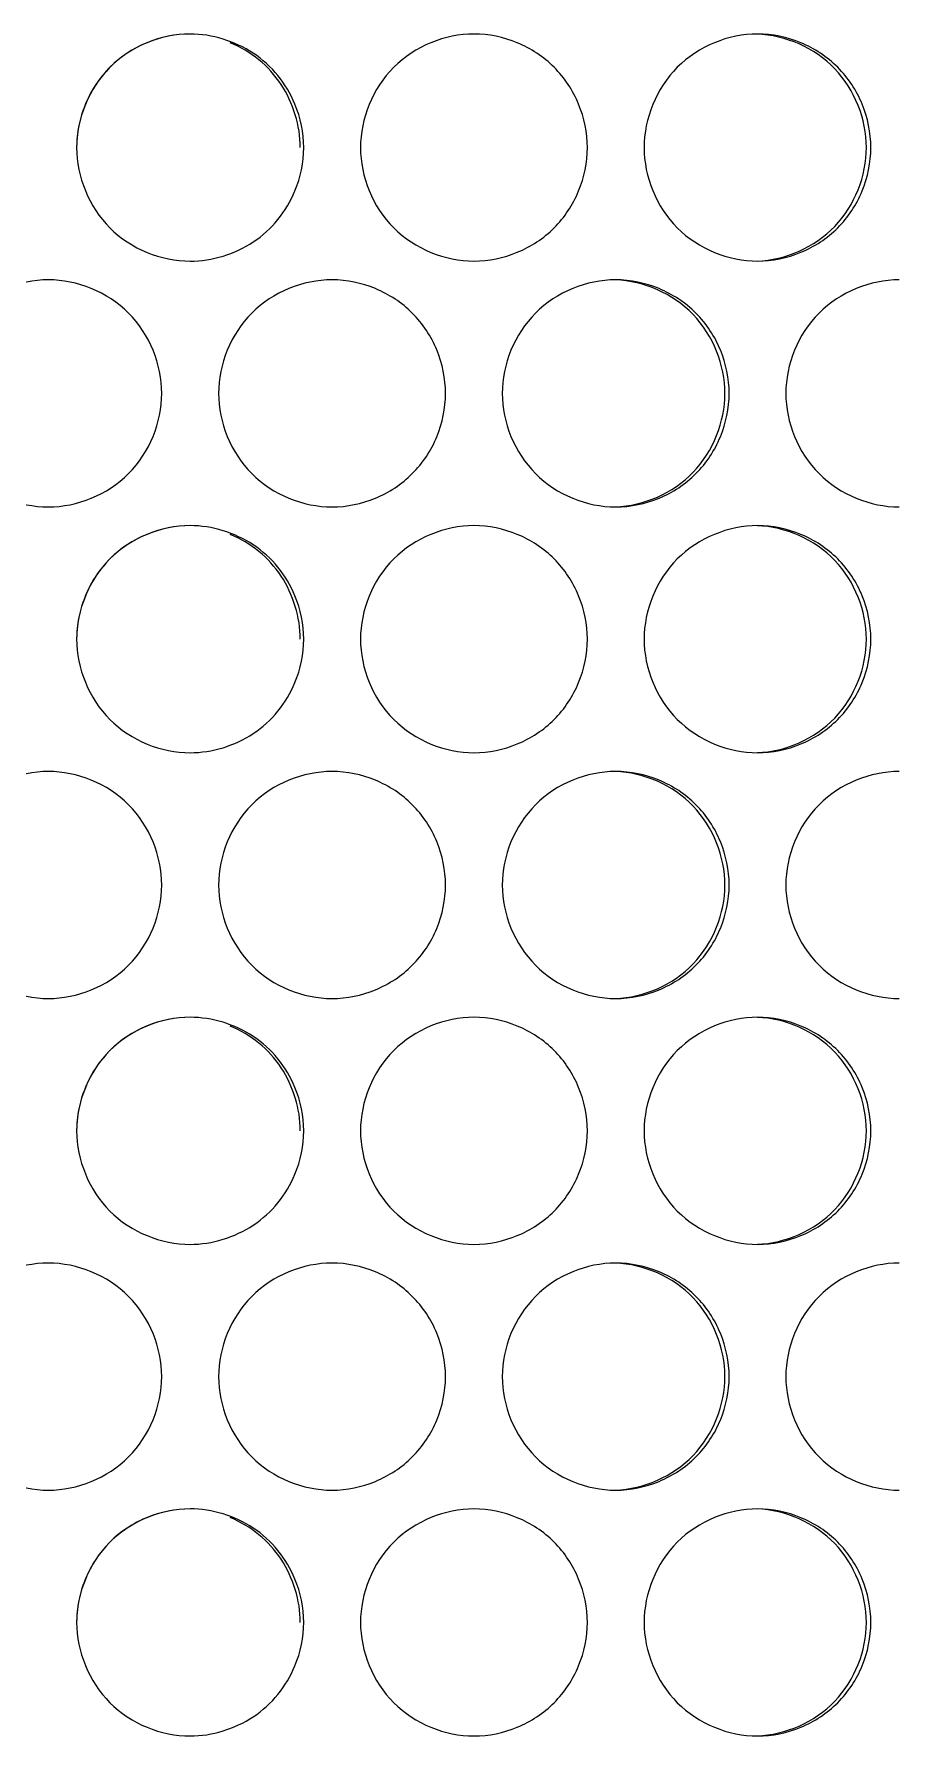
# Model space of a CAD drawing. Header units: millimetres. Extents: x 1177 to 4147, y 93 to 2194.
# Drawn here: x 1853.4 to 1876.17, y 1836.74 to 1881.71 of the extents above; entities that cross this region are included whole.
import ezdxf

# ---------------------------------------------------------------- set-up
doc = ezdxf.new("R2010")
doc.units = ezdxf.units.MM
doc.header["$LTSCALE"] = 0.1
doc.layers.add('标注', color=251, linetype='Continuous', lineweight=9)

msp = doc.modelspace()

# ---------------------------------------------------------------- linework, layer by layer
at = {"layer": '标注'}
for points, knots in [([(1857.524, 1881.712), (1856.759, 1881.712), (1855.164, 1881.072), (1854.525, 1879.477), (1854.525, 1878.712)], [0, 0, 0, 0, 0.499954, 1, 1, 1, 1]), ([(1860.291, 1879.859), (1860.179, 1880.13), (1859.876, 1880.644), (1859.001, 1881.434), (1858.105, 1881.712), (1857.524, 1881.712)], [0, 0, 0, 0, 0.251399, 0.502359, 1, 1, 1, 1]), ([(1860.291, 1879.859), (1860.179, 1880.13), (1859.876, 1880.644), (1859.001, 1881.434), (1858.105, 1881.712), (1857.524, 1881.712)], [0, 0, 0, 0, 0.251399, 0.502359, 1, 1, 1, 1]), ([(1865.02, 1881.712), (1864.255, 1881.712), (1862.661, 1881.071), (1862.022, 1879.477), (1862.022, 1878.712)], [0, 0, 0, 0, 0.499854, 1, 1, 1, 1]), ([(1865.02, 1881.712), (1864.255, 1881.712), (1862.661, 1881.071), (1862.022, 1879.477), (1862.022, 1878.712)], [0, 0, 0, 0, 0.499854, 1, 1, 1, 1]), ([(1872.511, 1881.712), (1871.746, 1881.712), (1870.153, 1881.071), (1869.515, 1879.477), (1869.515, 1878.712)], [0, 0, 0, 0, 0.499739, 1, 1, 1, 1]), ([(1872.511, 1881.712), (1871.746, 1881.712), (1870.153, 1881.071), (1869.515, 1879.477), (1869.515, 1878.712)], [0, 0, 0, 0, 0.499739, 1, 1, 1, 1]), ([(1875.387, 1878.712), (1875.387, 1879.46), (1874.782, 1881.015), (1873.253, 1881.681), (1872.507, 1881.71)], [0, 0, 0, 0, 0.500618, 1, 1, 1, 1]), ([(1875.387, 1878.712), (1875.387, 1879.46), (1874.782, 1881.015), (1873.253, 1881.681), (1872.507, 1881.71)], [0, 0, 0, 0, 0.500618, 1, 1, 1, 1]), ([(1856.377, 1881.48), (1856.106, 1881.368), (1855.593, 1881.064), (1854.801, 1880.19), (1854.525, 1879.293), (1854.525, 1878.712)], [0, 0, 0, 0, 0.251439, 0.502294, 1, 1, 1, 1]), ([(1860.433, 1878.712), (1860.433, 1879.293), (1860.157, 1880.19), (1859.367, 1881.065), (1858.853, 1881.368), (1858.583, 1881.481)], [0, 0, 0, 0, 0.497971, 0.748763, 1, 1, 1, 1]), ([(1867.785, 1879.859), (1867.636, 1880.219), (1867.197, 1880.891), (1866.525, 1881.331), (1866.165, 1881.48)], [0, 0, 0, 0, 0.499965, 1, 1, 1, 1]), ([(1867.785, 1879.859), (1867.636, 1880.219), (1867.197, 1880.891), (1866.525, 1881.331), (1866.165, 1881.48)], [0, 0, 0, 0, 0.499965, 1, 1, 1, 1]), ([(1875.274, 1879.859), (1875.126, 1880.219), (1874.687, 1880.891), (1874.015, 1881.331), (1873.656, 1881.48)], [0, 0, 0, 0, 0.50003, 1, 1, 1, 1]), ([(1875.274, 1879.859), (1875.126, 1880.219), (1874.687, 1880.891), (1874.015, 1881.331), (1873.656, 1881.48)], [0, 0, 0, 0, 0.50003, 1, 1, 1, 1]), ([(1854.525, 1878.712), (1854.525, 1877.947), (1855.164, 1876.352), (1856.759, 1875.712), (1857.524, 1875.712)], [0, 0, 0, 0, 0.500046, 1, 1, 1, 1]), ([(1854.525, 1878.712), (1854.525, 1877.947), (1855.164, 1876.352), (1856.759, 1875.712), (1857.524, 1875.712)], [0, 0, 0, 0, 0.500046, 1, 1, 1, 1]), ([(1862.022, 1878.712), (1862.022, 1877.947), (1862.661, 1876.353), (1864.255, 1875.712), (1865.02, 1875.712)], [0, 0, 0, 0, 0.500146, 1, 1, 1, 1]), ([(1862.022, 1878.712), (1862.022, 1877.947), (1862.661, 1876.353), (1864.255, 1875.712), (1865.02, 1875.712)], [0, 0, 0, 0, 0.500146, 1, 1, 1, 1]), ([(1869.515, 1878.712), (1869.515, 1877.947), (1870.153, 1876.353), (1871.746, 1875.712), (1872.511, 1875.712)], [0, 0, 0, 0, 0.500261, 1, 1, 1, 1]), ([(1869.515, 1878.712), (1869.515, 1877.947), (1870.153, 1876.353), (1871.746, 1875.712), (1872.511, 1875.712)], [0, 0, 0, 0, 0.500261, 1, 1, 1, 1]), ([(1872.507, 1875.714), (1873.253, 1875.743), (1874.782, 1876.409), (1875.387, 1877.964), (1875.387, 1878.712)], [0, 0, 0, 0, 0.499382, 1, 1, 1, 1]), ([(1872.507, 1875.714), (1873.253, 1875.743), (1874.782, 1876.409), (1875.387, 1877.964), (1875.387, 1878.712)], [0, 0, 0, 0, 0.499382, 1, 1, 1, 1]), ([(1857.524, 1875.712), (1858.105, 1875.712), (1859.001, 1875.99), (1859.876, 1876.78), (1860.179, 1877.294), (1860.291, 1877.565)], [0, 0, 0, 0, 0.497641, 0.748601, 1, 1, 1, 1]), ([(1857.524, 1875.712), (1858.105, 1875.712), (1859.001, 1875.99), (1859.876, 1876.78), (1860.179, 1877.294), (1860.291, 1877.565)], [0, 0, 0, 0, 0.497641, 0.748601, 1, 1, 1, 1]), ([(1866.165, 1875.944), (1866.525, 1876.093), (1867.197, 1876.533), (1867.636, 1877.205), (1867.785, 1877.565)], [0, 0, 0, 0, 0.500035, 1, 1, 1, 1]), ([(1866.165, 1875.944), (1866.525, 1876.093), (1867.197, 1876.533), (1867.636, 1877.205), (1867.785, 1877.565)], [0, 0, 0, 0, 0.500035, 1, 1, 1, 1]), ([(1873.656, 1875.944), (1874.015, 1876.093), (1874.687, 1876.533), (1875.126, 1877.205), (1875.274, 1877.565)], [0, 0, 0, 0, 0.49997, 1, 1, 1, 1]), ([(1873.656, 1875.944), (1874.015, 1876.093), (1874.687, 1876.533), (1875.126, 1877.205), (1875.274, 1877.565)], [0, 0, 0, 0, 0.49997, 1, 1, 1, 1]), ([(1853.775, 1875.217), (1853.009, 1875.217), (1851.415, 1874.577), (1850.775, 1872.982), (1850.775, 1872.217)], [0, 0, 0, 0, 0.499999, 1, 1, 1, 1]), ([(1856.774, 1872.217), (1856.774, 1872.982), (1856.134, 1874.577), (1854.54, 1875.217), (1853.775, 1875.217)], [0, 0, 0, 0, 0.500019, 1, 1, 1, 1]), ([(1861.272, 1875.217), (1860.507, 1875.217), (1858.913, 1874.576), (1858.274, 1872.982), (1858.274, 1872.217)], [0, 0, 0, 0, 0.499906, 1, 1, 1, 1]), ([(1864.039, 1873.364), (1863.89, 1873.724), (1863.45, 1874.396), (1862.778, 1874.836), (1862.418, 1874.985)], [0, 0, 0, 0, 0.499935, 1, 1, 1, 1]), ([(1868.766, 1875.217), (1868.001, 1875.217), (1866.408, 1874.576), (1865.769, 1872.982), (1865.769, 1872.217)], [0, 0, 0, 0, 0.499798, 1, 1, 1, 1]), ([(1871.65, 1872.217), (1871.65, 1872.966), (1871.043, 1874.524), (1869.509, 1875.188), (1868.762, 1875.215)], [0, 0, 0, 0, 0.500557, 1, 1, 1, 1]), ([(1871.531, 1873.364), (1871.382, 1873.724), (1870.942, 1874.396), (1870.271, 1874.836), (1869.911, 1874.985)], [0, 0, 0, 0, 0.499996, 1, 1, 1, 1]), ([(1876.254, 1875.217), (1875.49, 1875.217), (1873.897, 1874.575), (1873.259, 1872.982), (1873.259, 1872.217)], [0, 0, 0, 0, 0.499675, 1, 1, 1, 1]), ([(1850.775, 1872.217), (1850.775, 1871.451), (1851.415, 1869.857), (1853.009, 1869.217), (1853.775, 1869.217)], [0, 0, 0, 0, 0.500001, 1, 1, 1, 1]), ([(1853.775, 1869.217), (1854.54, 1869.217), (1856.134, 1869.857), (1856.774, 1871.452), (1856.774, 1872.217)], [0, 0, 0, 0, 0.499981, 1, 1, 1, 1]), ([(1858.274, 1872.217), (1858.274, 1871.452), (1858.913, 1869.857), (1860.507, 1869.217), (1861.272, 1869.217)], [0, 0, 0, 0, 0.500094, 1, 1, 1, 1]), ([(1865.769, 1872.217), (1865.769, 1871.452), (1866.408, 1869.858), (1868.001, 1869.217), (1868.766, 1869.217)], [0, 0, 0, 0, 0.500202, 1, 1, 1, 1]), ([(1868.762, 1869.219), (1869.509, 1869.246), (1871.043, 1869.91), (1871.65, 1871.468), (1871.65, 1872.217)], [0, 0, 0, 0, 0.499443, 1, 1, 1, 1]), ([(1873.259, 1872.217), (1873.259, 1871.452), (1873.897, 1869.858), (1875.49, 1869.217), (1876.254, 1869.217)], [0, 0, 0, 0, 0.500325, 1, 1, 1, 1]), ([(1862.418, 1869.449), (1862.778, 1869.598), (1863.45, 1870.038), (1863.89, 1870.71), (1864.039, 1871.07)], [0, 0, 0, 0, 0.500065, 1, 1, 1, 1]), ([(1869.911, 1869.449), (1870.271, 1869.598), (1870.942, 1870.038), (1871.382, 1870.71), (1871.531, 1871.07)], [0, 0, 0, 0, 0.500004, 1, 1, 1, 1]), ([(1857.524, 1868.722), (1856.759, 1868.722), (1855.164, 1868.081), (1854.525, 1866.487), (1854.525, 1865.722)], [0, 0, 0, 0, 0.499954, 1, 1, 1, 1]), ([(1860.291, 1866.869), (1860.179, 1867.14), (1859.876, 1867.654), (1859.001, 1868.444), (1858.105, 1868.722), (1857.524, 1868.722)], [0, 0, 0, 0, 0.251399, 0.502359, 1, 1, 1, 1]), ([(1860.291, 1866.869), (1860.179, 1867.14), (1859.876, 1867.654), (1859.001, 1868.444), (1858.105, 1868.722), (1857.524, 1868.722)], [0, 0, 0, 0, 0.251399, 0.502359, 1, 1, 1, 1]), ([(1865.02, 1868.722), (1864.255, 1868.722), (1862.661, 1868.081), (1862.022, 1866.487), (1862.022, 1865.722)], [0, 0, 0, 0, 0.499854, 1, 1, 1, 1]), ([(1865.02, 1868.722), (1864.255, 1868.722), (1862.661, 1868.081), (1862.022, 1866.487), (1862.022, 1865.722)], [0, 0, 0, 0, 0.499854, 1, 1, 1, 1]), ([(1872.511, 1868.722), (1871.746, 1868.722), (1870.153, 1868.081), (1869.515, 1866.487), (1869.515, 1865.722)], [0, 0, 0, 0, 0.499739, 1, 1, 1, 1]), ([(1872.511, 1868.722), (1871.746, 1868.722), (1870.153, 1868.081), (1869.515, 1866.487), (1869.515, 1865.722)], [0, 0, 0, 0, 0.499739, 1, 1, 1, 1]), ([(1875.387, 1865.722), (1875.387, 1866.47), (1874.782, 1868.025), (1873.253, 1868.691), (1872.507, 1868.72)], [0, 0, 0, 0, 0.500618, 1, 1, 1, 1]), ([(1875.387, 1865.722), (1875.387, 1866.47), (1874.782, 1868.025), (1873.253, 1868.691), (1872.507, 1868.72)], [0, 0, 0, 0, 0.500618, 1, 1, 1, 1]), ([(1856.377, 1868.49), (1856.106, 1868.378), (1855.593, 1868.074), (1854.801, 1867.2), (1854.525, 1866.302), (1854.525, 1865.722)], [0, 0, 0, 0, 0.251439, 0.502294, 1, 1, 1, 1]), ([(1860.433, 1865.722), (1860.433, 1866.302), (1860.157, 1867.2), (1859.367, 1868.074), (1858.853, 1868.378), (1858.583, 1868.49)], [0, 0, 0, 0, 0.497971, 0.748763, 1, 1, 1, 1]), ([(1867.785, 1866.869), (1867.636, 1867.229), (1867.197, 1867.901), (1866.525, 1868.341), (1866.165, 1868.49)], [0, 0, 0, 0, 0.499965, 1, 1, 1, 1]), ([(1867.785, 1866.869), (1867.636, 1867.229), (1867.197, 1867.901), (1866.525, 1868.341), (1866.165, 1868.49)], [0, 0, 0, 0, 0.499965, 1, 1, 1, 1]), ([(1875.274, 1866.869), (1875.126, 1867.229), (1874.687, 1867.901), (1874.015, 1868.341), (1873.656, 1868.49)], [0, 0, 0, 0, 0.50003, 1, 1, 1, 1]), ([(1875.274, 1866.869), (1875.126, 1867.229), (1874.687, 1867.901), (1874.015, 1868.341), (1873.656, 1868.49)], [0, 0, 0, 0, 0.50003, 1, 1, 1, 1]), ([(1854.525, 1865.722), (1854.525, 1864.956), (1855.164, 1863.362), (1856.759, 1862.722), (1857.524, 1862.722)], [0, 0, 0, 0, 0.500046, 1, 1, 1, 1]), ([(1854.525, 1865.722), (1854.525, 1864.956), (1855.164, 1863.362), (1856.759, 1862.722), (1857.524, 1862.722)], [0, 0, 0, 0, 0.500046, 1, 1, 1, 1]), ([(1862.022, 1865.722), (1862.022, 1864.956), (1862.661, 1863.362), (1864.255, 1862.722), (1865.02, 1862.722)], [0, 0, 0, 0, 0.500146, 1, 1, 1, 1]), ([(1862.022, 1865.722), (1862.022, 1864.956), (1862.661, 1863.362), (1864.255, 1862.722), (1865.02, 1862.722)], [0, 0, 0, 0, 0.500146, 1, 1, 1, 1]), ([(1869.515, 1865.722), (1869.515, 1864.956), (1870.153, 1863.363), (1871.746, 1862.722), (1872.511, 1862.722)], [0, 0, 0, 0, 0.500261, 1, 1, 1, 1]), ([(1869.515, 1865.722), (1869.515, 1864.956), (1870.153, 1863.363), (1871.746, 1862.722), (1872.511, 1862.722)], [0, 0, 0, 0, 0.500261, 1, 1, 1, 1]), ([(1872.507, 1862.724), (1873.253, 1862.752), (1874.782, 1863.418), (1875.387, 1864.974), (1875.387, 1865.722)], [0, 0, 0, 0, 0.499382, 1, 1, 1, 1]), ([(1872.507, 1862.724), (1873.253, 1862.752), (1874.782, 1863.418), (1875.387, 1864.974), (1875.387, 1865.722)], [0, 0, 0, 0, 0.499382, 1, 1, 1, 1]), ([(1857.524, 1862.722), (1858.105, 1862.722), (1859.001, 1862.999), (1859.876, 1863.79), (1860.179, 1864.303), (1860.291, 1864.574)], [0, 0, 0, 0, 0.497641, 0.748601, 1, 1, 1, 1]), ([(1857.524, 1862.722), (1858.105, 1862.722), (1859.001, 1862.999), (1859.876, 1863.79), (1860.179, 1864.303), (1860.291, 1864.574)], [0, 0, 0, 0, 0.497641, 0.748601, 1, 1, 1, 1]), ([(1866.165, 1862.953), (1866.525, 1863.103), (1867.197, 1863.542), (1867.636, 1864.214), (1867.785, 1864.574)], [0, 0, 0, 0, 0.500035, 1, 1, 1, 1]), ([(1866.165, 1862.953), (1866.525, 1863.103), (1867.197, 1863.542), (1867.636, 1864.214), (1867.785, 1864.574)], [0, 0, 0, 0, 0.500035, 1, 1, 1, 1]), ([(1873.656, 1862.953), (1874.015, 1863.103), (1874.687, 1863.542), (1875.126, 1864.214), (1875.274, 1864.574)], [0, 0, 0, 0, 0.49997, 1, 1, 1, 1]), ([(1873.656, 1862.953), (1874.015, 1863.103), (1874.687, 1863.542), (1875.126, 1864.214), (1875.274, 1864.574)], [0, 0, 0, 0, 0.49997, 1, 1, 1, 1]), ([(1853.775, 1862.226), (1853.009, 1862.226), (1851.415, 1861.586), (1850.775, 1859.992), (1850.775, 1859.226)], [0, 0, 0, 0, 0.499999, 1, 1, 1, 1]), ([(1856.774, 1859.226), (1856.774, 1859.992), (1856.134, 1861.586), (1854.54, 1862.226), (1853.775, 1862.226)], [0, 0, 0, 0, 0.500019, 1, 1, 1, 1]), ([(1861.272, 1862.226), (1860.507, 1862.226), (1858.913, 1861.586), (1858.274, 1859.992), (1858.274, 1859.226)], [0, 0, 0, 0, 0.499906, 1, 1, 1, 1]), ([(1864.039, 1860.374), (1863.89, 1860.734), (1863.45, 1861.406), (1862.778, 1861.845), (1862.418, 1861.995)], [0, 0, 0, 0, 0.499935, 1, 1, 1, 1]), ([(1868.766, 1862.226), (1868.001, 1862.226), (1866.408, 1861.586), (1865.769, 1859.992), (1865.769, 1859.226)], [0, 0, 0, 0, 0.499798, 1, 1, 1, 1]), ([(1871.65, 1859.226), (1871.65, 1859.976), (1871.043, 1861.533), (1869.509, 1862.198), (1868.762, 1862.225)], [0, 0, 0, 0, 0.500557, 1, 1, 1, 1]), ([(1871.531, 1860.374), (1871.382, 1860.734), (1870.942, 1861.406), (1870.271, 1861.845), (1869.911, 1861.995)], [0, 0, 0, 0, 0.499996, 1, 1, 1, 1]), ([(1876.254, 1862.226), (1875.49, 1862.226), (1873.897, 1861.585), (1873.259, 1859.992), (1873.259, 1859.226)], [0, 0, 0, 0, 0.499675, 1, 1, 1, 1]), ([(1850.775, 1859.226), (1850.775, 1858.461), (1851.415, 1856.867), (1853.009, 1856.226), (1853.775, 1856.226)], [0, 0, 0, 0, 0.500001, 1, 1, 1, 1]), ([(1853.775, 1856.226), (1854.54, 1856.226), (1856.134, 1856.867), (1856.774, 1858.461), (1856.774, 1859.226)], [0, 0, 0, 0, 0.499981, 1, 1, 1, 1]), ([(1858.274, 1859.226), (1858.274, 1858.461), (1858.913, 1856.867), (1860.507, 1856.226), (1861.272, 1856.226)], [0, 0, 0, 0, 0.500094, 1, 1, 1, 1]), ([(1865.769, 1859.226), (1865.769, 1858.461), (1866.408, 1856.867), (1868.001, 1856.226), (1868.766, 1856.226)], [0, 0, 0, 0, 0.500202, 1, 1, 1, 1]), ([(1868.762, 1856.228), (1869.509, 1856.255), (1871.043, 1856.92), (1871.65, 1858.477), (1871.65, 1859.226)], [0, 0, 0, 0, 0.499443, 1, 1, 1, 1]), ([(1873.259, 1859.226), (1873.259, 1858.461), (1873.897, 1856.868), (1875.49, 1856.226), (1876.254, 1856.226)], [0, 0, 0, 0, 0.500325, 1, 1, 1, 1]), ([(1862.418, 1856.458), (1862.778, 1856.608), (1863.45, 1857.047), (1863.89, 1857.719), (1864.039, 1858.079)], [0, 0, 0, 0, 0.500065, 1, 1, 1, 1]), ([(1869.911, 1856.458), (1870.271, 1856.608), (1870.942, 1857.047), (1871.382, 1857.719), (1871.531, 1858.079)], [0, 0, 0, 0, 0.500004, 1, 1, 1, 1]), ([(1857.524, 1855.731), (1856.759, 1855.731), (1855.164, 1855.091), (1854.525, 1853.497), (1854.525, 1852.731)], [0, 0, 0, 0, 0.499954, 1, 1, 1, 1]), ([(1860.291, 1853.879), (1860.179, 1854.149), (1859.876, 1854.663), (1859.001, 1855.454), (1858.105, 1855.731), (1857.524, 1855.731)], [0, 0, 0, 0, 0.251399, 0.502359, 1, 1, 1, 1]), ([(1860.291, 1853.879), (1860.179, 1854.149), (1859.876, 1854.663), (1859.001, 1855.454), (1858.105, 1855.731), (1857.524, 1855.731)], [0, 0, 0, 0, 0.251399, 0.502359, 1, 1, 1, 1]), ([(1865.02, 1855.731), (1864.255, 1855.731), (1862.661, 1855.091), (1862.022, 1853.497), (1862.022, 1852.731)], [0, 0, 0, 0, 0.499854, 1, 1, 1, 1]), ([(1865.02, 1855.731), (1864.255, 1855.731), (1862.661, 1855.091), (1862.022, 1853.497), (1862.022, 1852.731)], [0, 0, 0, 0, 0.499854, 1, 1, 1, 1]), ([(1872.511, 1855.731), (1871.746, 1855.731), (1870.153, 1855.09), (1869.515, 1853.497), (1869.515, 1852.731)], [0, 0, 0, 0, 0.499739, 1, 1, 1, 1]), ([(1872.511, 1855.731), (1871.746, 1855.731), (1870.153, 1855.09), (1869.515, 1853.497), (1869.515, 1852.731)], [0, 0, 0, 0, 0.499739, 1, 1, 1, 1]), ([(1875.387, 1852.731), (1875.387, 1853.479), (1874.782, 1855.034), (1873.253, 1855.7), (1872.507, 1855.729)], [0, 0, 0, 0, 0.500618, 1, 1, 1, 1]), ([(1875.387, 1852.731), (1875.387, 1853.479), (1874.782, 1855.034), (1873.253, 1855.7), (1872.507, 1855.729)], [0, 0, 0, 0, 0.500618, 1, 1, 1, 1]), ([(1856.377, 1855.5), (1856.106, 1855.387), (1855.593, 1855.084), (1854.801, 1854.21), (1854.525, 1853.312), (1854.525, 1852.731)], [0, 0, 0, 0, 0.251439, 0.502294, 1, 1, 1, 1]), ([(1860.433, 1852.731), (1860.433, 1853.312), (1860.157, 1854.21), (1859.367, 1855.084), (1858.853, 1855.388), (1858.583, 1855.5)], [0, 0, 0, 0, 0.497971, 0.748763, 1, 1, 1, 1]), ([(1867.785, 1853.879), (1867.636, 1854.239), (1867.197, 1854.911), (1866.525, 1855.35), (1866.165, 1855.5)], [0, 0, 0, 0, 0.499965, 1, 1, 1, 1]), ([(1867.785, 1853.879), (1867.636, 1854.239), (1867.197, 1854.911), (1866.525, 1855.35), (1866.165, 1855.5)], [0, 0, 0, 0, 0.499965, 1, 1, 1, 1]), ([(1875.274, 1853.879), (1875.126, 1854.239), (1874.687, 1854.91), (1874.015, 1855.35), (1873.656, 1855.5)], [0, 0, 0, 0, 0.50003, 1, 1, 1, 1]), ([(1875.274, 1853.879), (1875.126, 1854.239), (1874.687, 1854.91), (1874.015, 1855.35), (1873.656, 1855.5)], [0, 0, 0, 0, 0.50003, 1, 1, 1, 1]), ([(1854.525, 1852.731), (1854.525, 1851.966), (1855.164, 1850.372), (1856.759, 1849.731), (1857.524, 1849.731)], [0, 0, 0, 0, 0.500046, 1, 1, 1, 1]), ([(1854.525, 1852.731), (1854.525, 1851.966), (1855.164, 1850.372), (1856.759, 1849.731), (1857.524, 1849.731)], [0, 0, 0, 0, 0.500046, 1, 1, 1, 1]), ([(1862.022, 1852.731), (1862.022, 1851.966), (1862.661, 1850.372), (1864.255, 1849.731), (1865.02, 1849.731)], [0, 0, 0, 0, 0.500146, 1, 1, 1, 1]), ([(1862.022, 1852.731), (1862.022, 1851.966), (1862.661, 1850.372), (1864.255, 1849.731), (1865.02, 1849.731)], [0, 0, 0, 0, 0.500146, 1, 1, 1, 1]), ([(1869.515, 1852.731), (1869.515, 1851.966), (1870.153, 1850.372), (1871.746, 1849.731), (1872.511, 1849.731)], [0, 0, 0, 0, 0.500261, 1, 1, 1, 1]), ([(1869.515, 1852.731), (1869.515, 1851.966), (1870.153, 1850.372), (1871.746, 1849.731), (1872.511, 1849.731)], [0, 0, 0, 0, 0.500261, 1, 1, 1, 1]), ([(1872.507, 1849.733), (1873.253, 1849.762), (1874.782, 1850.428), (1875.387, 1851.983), (1875.387, 1852.731)], [0, 0, 0, 0, 0.499382, 1, 1, 1, 1]), ([(1872.507, 1849.733), (1873.253, 1849.762), (1874.782, 1850.428), (1875.387, 1851.983), (1875.387, 1852.731)], [0, 0, 0, 0, 0.499382, 1, 1, 1, 1]), ([(1857.524, 1849.731), (1858.105, 1849.731), (1859.001, 1850.009), (1859.876, 1850.799), (1860.179, 1851.313), (1860.291, 1851.584)], [0, 0, 0, 0, 0.497641, 0.748601, 1, 1, 1, 1]), ([(1857.524, 1849.731), (1858.105, 1849.731), (1859.001, 1850.009), (1859.876, 1850.799), (1860.179, 1851.313), (1860.291, 1851.584)], [0, 0, 0, 0, 0.497641, 0.748601, 1, 1, 1, 1]), ([(1866.165, 1849.963), (1866.525, 1850.112), (1867.197, 1850.552), (1867.636, 1851.224), (1867.785, 1851.584)], [0, 0, 0, 0, 0.500035, 1, 1, 1, 1]), ([(1866.165, 1849.963), (1866.525, 1850.112), (1867.197, 1850.552), (1867.636, 1851.224), (1867.785, 1851.584)], [0, 0, 0, 0, 0.500035, 1, 1, 1, 1]), ([(1873.656, 1849.963), (1874.015, 1850.112), (1874.687, 1850.552), (1875.126, 1851.224), (1875.274, 1851.584)], [0, 0, 0, 0, 0.49997, 1, 1, 1, 1]), ([(1873.656, 1849.963), (1874.015, 1850.112), (1874.687, 1850.552), (1875.126, 1851.224), (1875.274, 1851.584)], [0, 0, 0, 0, 0.49997, 1, 1, 1, 1]), ([(1853.775, 1849.236), (1853.009, 1849.236), (1851.415, 1848.596), (1850.775, 1847.001), (1850.775, 1846.236)], [0, 0, 0, 0, 0.499999, 1, 1, 1, 1]), ([(1856.774, 1846.236), (1856.774, 1847.001), (1856.134, 1848.596), (1854.54, 1849.236), (1853.775, 1849.236)], [0, 0, 0, 0, 0.500019, 1, 1, 1, 1]), ([(1861.272, 1849.236), (1860.507, 1849.236), (1858.913, 1848.596), (1858.274, 1847.001), (1858.274, 1846.236)], [0, 0, 0, 0, 0.499906, 1, 1, 1, 1]), ([(1868.766, 1849.236), (1868.001, 1849.236), (1866.408, 1848.595), (1865.769, 1847.001), (1865.769, 1846.236)], [0, 0, 0, 0, 0.499798, 1, 1, 1, 1]), ([(1871.65, 1846.236), (1871.65, 1846.985), (1871.043, 1848.543), (1869.509, 1849.207), (1868.762, 1849.234)], [0, 0, 0, 0, 0.500557, 1, 1, 1, 1]), ([(1876.254, 1849.236), (1875.49, 1849.236), (1873.897, 1848.595), (1873.259, 1847.001), (1873.259, 1846.236)], [0, 0, 0, 0, 0.499675, 1, 1, 1, 1]), ([(1864.039, 1847.383), (1863.89, 1847.743), (1863.45, 1848.415), (1862.778, 1848.855), (1862.418, 1849.004)], [0, 0, 0, 0, 0.499935, 1, 1, 1, 1]), ([(1871.531, 1847.383), (1871.382, 1847.743), (1870.942, 1848.415), (1870.271, 1848.855), (1869.911, 1849.004)], [0, 0, 0, 0, 0.499996, 1, 1, 1, 1]), ([(1850.775, 1846.236), (1850.775, 1845.471), (1851.415, 1843.876), (1853.009, 1843.236), (1853.775, 1843.236)], [0, 0, 0, 0, 0.500001, 1, 1, 1, 1]), ([(1853.775, 1843.236), (1854.54, 1843.236), (1856.134, 1843.876), (1856.774, 1845.471), (1856.774, 1846.236)], [0, 0, 0, 0, 0.499981, 1, 1, 1, 1]), ([(1858.274, 1846.236), (1858.274, 1845.471), (1858.913, 1843.877), (1860.507, 1843.236), (1861.272, 1843.236)], [0, 0, 0, 0, 0.500094, 1, 1, 1, 1]), ([(1865.769, 1846.236), (1865.769, 1845.471), (1866.408, 1843.877), (1868.001, 1843.236), (1868.766, 1843.236)], [0, 0, 0, 0, 0.500202, 1, 1, 1, 1]), ([(1868.762, 1843.238), (1869.509, 1843.265), (1871.043, 1843.929), (1871.65, 1845.487), (1871.65, 1846.236)], [0, 0, 0, 0, 0.499443, 1, 1, 1, 1]), ([(1873.259, 1846.236), (1873.259, 1845.471), (1873.897, 1843.877), (1875.49, 1843.236), (1876.254, 1843.236)], [0, 0, 0, 0, 0.500325, 1, 1, 1, 1]), ([(1862.418, 1843.468), (1862.778, 1843.617), (1863.45, 1844.057), (1863.89, 1844.729), (1864.039, 1845.089)], [0, 0, 0, 0, 0.500065, 1, 1, 1, 1]), ([(1869.911, 1843.468), (1870.271, 1843.617), (1870.942, 1844.057), (1871.382, 1844.729), (1871.531, 1845.089)], [0, 0, 0, 0, 0.500004, 1, 1, 1, 1]), ([(1857.524, 1842.741), (1856.759, 1842.741), (1855.164, 1842.101), (1854.525, 1840.506), (1854.525, 1839.741)], [0, 0, 0, 0, 0.499954, 1, 1, 1, 1]), ([(1856.377, 1842.509), (1856.106, 1842.397), (1855.593, 1842.093), (1854.801, 1841.219), (1854.525, 1840.322), (1854.525, 1839.741)], [0, 0, 0, 0, 0.251439, 0.502294, 1, 1, 1, 1]), ([(1860.291, 1840.888), (1860.179, 1841.159), (1859.876, 1841.673), (1859.001, 1842.463), (1858.105, 1842.741), (1857.524, 1842.741)], [0, 0, 0, 0, 0.251399, 0.502359, 1, 1, 1, 1]), ([(1860.291, 1840.888), (1860.179, 1841.159), (1859.876, 1841.673), (1859.001, 1842.463), (1858.105, 1842.741), (1857.524, 1842.741)], [0, 0, 0, 0, 0.251399, 0.502359, 1, 1, 1, 1]), ([(1860.433, 1839.741), (1860.433, 1840.322), (1860.157, 1841.219), (1859.367, 1842.094), (1858.853, 1842.397), (1858.583, 1842.51)], [0, 0, 0, 0, 0.497971, 0.748763, 1, 1, 1, 1]), ([(1865.02, 1842.741), (1864.255, 1842.741), (1862.661, 1842.1), (1862.022, 1840.506), (1862.022, 1839.741)], [0, 0, 0, 0, 0.499854, 1, 1, 1, 1]), ([(1865.02, 1842.741), (1864.255, 1842.741), (1862.661, 1842.1), (1862.022, 1840.506), (1862.022, 1839.741)], [0, 0, 0, 0, 0.499854, 1, 1, 1, 1]), ([(1867.785, 1840.888), (1867.636, 1841.248), (1867.197, 1841.92), (1866.525, 1842.36), (1866.165, 1842.509)], [0, 0, 0, 0, 0.499965, 1, 1, 1, 1]), ([(1867.785, 1840.888), (1867.636, 1841.248), (1867.197, 1841.92), (1866.525, 1842.36), (1866.165, 1842.509)], [0, 0, 0, 0, 0.499965, 1, 1, 1, 1]), ([(1872.511, 1842.741), (1871.746, 1842.741), (1870.153, 1842.1), (1869.515, 1840.506), (1869.515, 1839.741)], [0, 0, 0, 0, 0.499739, 1, 1, 1, 1]), ([(1872.511, 1842.741), (1871.746, 1842.741), (1870.153, 1842.1), (1869.515, 1840.506), (1869.515, 1839.741)], [0, 0, 0, 0, 0.499739, 1, 1, 1, 1]), ([(1875.387, 1839.741), (1875.387, 1840.489), (1874.782, 1842.044), (1873.253, 1842.71), (1872.507, 1842.739)], [0, 0, 0, 0, 0.500618, 1, 1, 1, 1]), ([(1875.387, 1839.741), (1875.387, 1840.489), (1874.782, 1842.044), (1873.253, 1842.71), (1872.507, 1842.739)], [0, 0, 0, 0, 0.500618, 1, 1, 1, 1]), ([(1875.274, 1840.888), (1875.126, 1841.248), (1874.687, 1841.92), (1874.015, 1842.36), (1873.656, 1842.509)], [0, 0, 0, 0, 0.50003, 1, 1, 1, 1]), ([(1875.274, 1840.888), (1875.126, 1841.248), (1874.687, 1841.92), (1874.015, 1842.36), (1873.656, 1842.509)], [0, 0, 0, 0, 0.50003, 1, 1, 1, 1]), ([(1854.525, 1839.741), (1854.525, 1838.976), (1855.164, 1837.381), (1856.759, 1836.741), (1857.524, 1836.741)], [0, 0, 0, 0, 0.500046, 1, 1, 1, 1]), ([(1854.525, 1839.741), (1854.525, 1838.976), (1855.164, 1837.381), (1856.759, 1836.741), (1857.524, 1836.741)], [0, 0, 0, 0, 0.500046, 1, 1, 1, 1]), ([(1862.022, 1839.741), (1862.022, 1838.976), (1862.661, 1837.382), (1864.255, 1836.741), (1865.02, 1836.741)], [0, 0, 0, 0, 0.500146, 1, 1, 1, 1]), ([(1862.022, 1839.741), (1862.022, 1838.976), (1862.661, 1837.382), (1864.255, 1836.741), (1865.02, 1836.741)], [0, 0, 0, 0, 0.500146, 1, 1, 1, 1]), ([(1869.515, 1839.741), (1869.515, 1838.976), (1870.153, 1837.382), (1871.746, 1836.741), (1872.511, 1836.741)], [0, 0, 0, 0, 0.500261, 1, 1, 1, 1]), ([(1869.515, 1839.741), (1869.515, 1838.976), (1870.153, 1837.382), (1871.746, 1836.741), (1872.511, 1836.741)], [0, 0, 0, 0, 0.500261, 1, 1, 1, 1]), ([(1872.507, 1836.743), (1873.253, 1836.772), (1874.782, 1837.438), (1875.387, 1838.993), (1875.387, 1839.741)], [0, 0, 0, 0, 0.499382, 1, 1, 1, 1]), ([(1872.507, 1836.743), (1873.253, 1836.772), (1874.782, 1837.438), (1875.387, 1838.993), (1875.387, 1839.741)], [0, 0, 0, 0, 0.499382, 1, 1, 1, 1]), ([(1857.524, 1836.741), (1858.105, 1836.741), (1859.001, 1837.019), (1859.876, 1837.809), (1860.179, 1838.323), (1860.291, 1838.594)], [0, 0, 0, 0, 0.497641, 0.748601, 1, 1, 1, 1]), ([(1857.524, 1836.741), (1858.105, 1836.741), (1859.001, 1837.019), (1859.876, 1837.809), (1860.179, 1838.323), (1860.291, 1838.594)], [0, 0, 0, 0, 0.497641, 0.748601, 1, 1, 1, 1]), ([(1866.165, 1836.973), (1866.525, 1837.122), (1867.197, 1837.562), (1867.636, 1838.234), (1867.785, 1838.594)], [0, 0, 0, 0, 0.500035, 1, 1, 1, 1]), ([(1866.165, 1836.973), (1866.525, 1837.122), (1867.197, 1837.562), (1867.636, 1838.234), (1867.785, 1838.594)], [0, 0, 0, 0, 0.500035, 1, 1, 1, 1]), ([(1873.656, 1836.973), (1874.015, 1837.122), (1874.687, 1837.562), (1875.126, 1838.234), (1875.274, 1838.594)], [0, 0, 0, 0, 0.49997, 1, 1, 1, 1]), ([(1873.656, 1836.973), (1874.015, 1837.122), (1874.687, 1837.562), (1875.126, 1838.234), (1875.274, 1838.594)], [0, 0, 0, 0, 0.49997, 1, 1, 1, 1])]:
    msp.add_open_spline(points, degree=3, knots=knots, dxfattribs=at)
for points in [[(1857.524, 1881.712), (1857.134, 1881.712), (1856.738, 1881.63), (1856.377, 1881.48)], [(1866.165, 1881.48), (1865.805, 1881.63), (1865.409, 1881.712), (1865.02, 1881.712)], [(1866.165, 1881.48), (1865.805, 1881.63), (1865.409, 1881.712), (1865.02, 1881.712)], [(1873.656, 1881.48), (1873.296, 1881.63), (1872.9, 1881.712), (1872.511, 1881.712)], [(1873.656, 1881.48), (1873.296, 1881.63), (1872.9, 1881.712), (1872.511, 1881.712)], [(1860.523, 1878.712), (1860.523, 1879.102), (1860.441, 1879.499), (1860.291, 1879.859)], [(1860.523, 1878.712), (1860.523, 1879.102), (1860.441, 1879.499), (1860.291, 1879.859)], [(1868.017, 1878.712), (1868.017, 1879.102), (1867.935, 1879.499), (1867.785, 1879.859)], [(1868.017, 1878.712), (1868.017, 1879.102), (1867.935, 1879.499), (1867.785, 1879.859)], [(1875.505, 1878.712), (1875.505, 1879.102), (1875.424, 1879.499), (1875.274, 1879.859)], [(1875.505, 1878.712), (1875.505, 1879.102), (1875.424, 1879.499), (1875.274, 1879.859)], [(1860.291, 1877.565), (1860.441, 1877.925), (1860.523, 1878.322), (1860.523, 1878.712)], [(1860.291, 1877.565), (1860.441, 1877.925), (1860.523, 1878.322), (1860.523, 1878.712)], [(1867.785, 1877.565), (1867.935, 1877.925), (1868.017, 1878.322), (1868.017, 1878.712)], [(1867.785, 1877.565), (1867.935, 1877.925), (1868.017, 1878.322), (1868.017, 1878.712)], [(1875.274, 1877.565), (1875.424, 1877.925), (1875.505, 1878.322), (1875.505, 1878.712)], [(1875.274, 1877.565), (1875.424, 1877.925), (1875.505, 1878.322), (1875.505, 1878.712)], [(1865.02, 1875.712), (1865.409, 1875.712), (1865.805, 1875.795), (1866.165, 1875.944)], [(1865.02, 1875.712), (1865.409, 1875.712), (1865.805, 1875.795), (1866.165, 1875.944)], [(1872.511, 1875.712), (1872.9, 1875.712), (1873.296, 1875.795), (1873.656, 1875.944)], [(1872.511, 1875.712), (1872.9, 1875.712), (1873.296, 1875.795), (1873.656, 1875.944)], [(1862.418, 1874.985), (1862.058, 1875.134), (1861.662, 1875.217), (1861.272, 1875.217)], [(1869.911, 1874.985), (1869.551, 1875.134), (1869.155, 1875.217), (1868.766, 1875.217)], [(1864.27, 1872.217), (1864.27, 1872.607), (1864.188, 1873.004), (1864.039, 1873.364)], [(1871.762, 1872.217), (1871.762, 1872.607), (1871.68, 1873.004), (1871.531, 1873.364)], [(1864.039, 1871.07), (1864.188, 1871.43), (1864.27, 1871.827), (1864.27, 1872.217)], [(1871.531, 1871.07), (1871.68, 1871.43), (1871.762, 1871.827), (1871.762, 1872.217)], [(1861.272, 1869.217), (1861.662, 1869.217), (1862.058, 1869.299), (1862.418, 1869.449)], [(1868.766, 1869.217), (1869.155, 1869.217), (1869.551, 1869.299), (1869.911, 1869.449)], [(1857.524, 1868.722), (1857.134, 1868.722), (1856.738, 1868.639), (1856.377, 1868.49)], [(1866.165, 1868.49), (1865.805, 1868.639), (1865.409, 1868.722), (1865.02, 1868.722)], [(1866.165, 1868.49), (1865.805, 1868.639), (1865.409, 1868.722), (1865.02, 1868.722)], [(1873.656, 1868.49), (1873.296, 1868.639), (1872.9, 1868.722), (1872.511, 1868.722)], [(1873.656, 1868.49), (1873.296, 1868.639), (1872.9, 1868.722), (1872.511, 1868.722)], [(1860.523, 1865.722), (1860.523, 1866.112), (1860.441, 1866.508), (1860.291, 1866.869)], [(1860.523, 1865.722), (1860.523, 1866.112), (1860.441, 1866.508), (1860.291, 1866.869)], [(1868.017, 1865.722), (1868.017, 1866.112), (1867.935, 1866.508), (1867.785, 1866.869)], [(1868.017, 1865.722), (1868.017, 1866.112), (1867.935, 1866.508), (1867.785, 1866.869)], [(1875.505, 1865.722), (1875.505, 1866.112), (1875.424, 1866.508), (1875.274, 1866.869)], [(1875.505, 1865.722), (1875.505, 1866.112), (1875.424, 1866.508), (1875.274, 1866.869)], [(1860.291, 1864.574), (1860.441, 1864.935), (1860.523, 1865.332), (1860.523, 1865.722)], [(1860.291, 1864.574), (1860.441, 1864.935), (1860.523, 1865.332), (1860.523, 1865.722)], [(1867.785, 1864.574), (1867.935, 1864.935), (1868.017, 1865.332), (1868.017, 1865.722)], [(1867.785, 1864.574), (1867.935, 1864.935), (1868.017, 1865.332), (1868.017, 1865.722)], [(1875.274, 1864.574), (1875.424, 1864.935), (1875.505, 1865.332), (1875.505, 1865.722)], [(1875.274, 1864.574), (1875.424, 1864.935), (1875.505, 1865.332), (1875.505, 1865.722)], [(1865.02, 1862.722), (1865.409, 1862.722), (1865.805, 1862.804), (1866.165, 1862.953)], [(1865.02, 1862.722), (1865.409, 1862.722), (1865.805, 1862.804), (1866.165, 1862.953)], [(1872.511, 1862.722), (1872.9, 1862.722), (1873.296, 1862.804), (1873.656, 1862.953)], [(1872.511, 1862.722), (1872.9, 1862.722), (1873.296, 1862.804), (1873.656, 1862.953)], [(1862.418, 1861.995), (1862.058, 1862.144), (1861.662, 1862.226), (1861.272, 1862.226)], [(1869.911, 1861.995), (1869.551, 1862.144), (1869.155, 1862.226), (1868.766, 1862.226)], [(1864.27, 1859.226), (1864.27, 1859.617), (1864.188, 1860.013), (1864.039, 1860.374)], [(1871.762, 1859.226), (1871.762, 1859.617), (1871.68, 1860.013), (1871.531, 1860.374)], [(1864.039, 1858.079), (1864.188, 1858.44), (1864.27, 1858.836), (1864.27, 1859.226)], [(1871.531, 1858.079), (1871.68, 1858.44), (1871.762, 1858.836), (1871.762, 1859.226)], [(1861.272, 1856.226), (1861.662, 1856.226), (1862.058, 1856.309), (1862.418, 1856.458)], [(1868.766, 1856.226), (1869.155, 1856.226), (1869.551, 1856.309), (1869.911, 1856.458)], [(1857.524, 1855.731), (1857.134, 1855.731), (1856.738, 1855.649), (1856.377, 1855.5)], [(1866.165, 1855.5), (1865.805, 1855.649), (1865.409, 1855.731), (1865.02, 1855.731)], [(1866.165, 1855.5), (1865.805, 1855.649), (1865.409, 1855.731), (1865.02, 1855.731)], [(1873.656, 1855.5), (1873.296, 1855.649), (1872.9, 1855.731), (1872.511, 1855.731)], [(1873.656, 1855.5), (1873.296, 1855.649), (1872.9, 1855.731), (1872.511, 1855.731)], [(1860.523, 1852.731), (1860.523, 1853.121), (1860.441, 1853.518), (1860.291, 1853.879)], [(1860.523, 1852.731), (1860.523, 1853.121), (1860.441, 1853.518), (1860.291, 1853.879)], [(1868.017, 1852.731), (1868.017, 1853.121), (1867.935, 1853.518), (1867.785, 1853.879)], [(1868.017, 1852.731), (1868.017, 1853.121), (1867.935, 1853.518), (1867.785, 1853.879)], [(1875.505, 1852.731), (1875.505, 1853.121), (1875.424, 1853.518), (1875.274, 1853.879)], [(1875.505, 1852.731), (1875.505, 1853.121), (1875.424, 1853.518), (1875.274, 1853.879)], [(1860.291, 1851.584), (1860.441, 1851.944), (1860.523, 1852.341), (1860.523, 1852.731)], [(1860.291, 1851.584), (1860.441, 1851.944), (1860.523, 1852.341), (1860.523, 1852.731)], [(1867.785, 1851.584), (1867.935, 1851.944), (1868.017, 1852.341), (1868.017, 1852.731)], [(1867.785, 1851.584), (1867.935, 1851.944), (1868.017, 1852.341), (1868.017, 1852.731)], [(1875.274, 1851.584), (1875.424, 1851.945), (1875.505, 1852.341), (1875.505, 1852.731)], [(1875.274, 1851.584), (1875.424, 1851.945), (1875.505, 1852.341), (1875.505, 1852.731)], [(1865.02, 1849.731), (1865.409, 1849.731), (1865.805, 1849.814), (1866.165, 1849.963)], [(1865.02, 1849.731), (1865.409, 1849.731), (1865.805, 1849.814), (1866.165, 1849.963)], [(1872.511, 1849.731), (1872.9, 1849.731), (1873.296, 1849.814), (1873.656, 1849.963)], [(1872.511, 1849.731), (1872.9, 1849.731), (1873.296, 1849.814), (1873.656, 1849.963)], [(1862.418, 1849.004), (1862.058, 1849.154), (1861.662, 1849.236), (1861.272, 1849.236)], [(1869.911, 1849.004), (1869.551, 1849.154), (1869.155, 1849.236), (1868.766, 1849.236)], [(1864.27, 1846.236), (1864.27, 1846.626), (1864.188, 1847.023), (1864.039, 1847.383)], [(1871.762, 1846.236), (1871.762, 1846.626), (1871.68, 1847.023), (1871.531, 1847.383)], [(1864.039, 1845.089), (1864.188, 1845.449), (1864.27, 1845.846), (1864.27, 1846.236)], [(1871.531, 1845.089), (1871.68, 1845.449), (1871.762, 1845.846), (1871.762, 1846.236)], [(1861.272, 1843.236), (1861.662, 1843.236), (1862.058, 1843.319), (1862.418, 1843.468)], [(1868.766, 1843.236), (1869.155, 1843.236), (1869.551, 1843.319), (1869.911, 1843.468)], [(1857.524, 1842.741), (1857.134, 1842.741), (1856.738, 1842.658), (1856.377, 1842.509)], [(1866.165, 1842.509), (1865.805, 1842.658), (1865.409, 1842.741), (1865.02, 1842.741)], [(1866.165, 1842.509), (1865.805, 1842.658), (1865.409, 1842.741), (1865.02, 1842.741)], [(1873.656, 1842.509), (1873.296, 1842.658), (1872.9, 1842.741), (1872.511, 1842.741)], [(1873.656, 1842.509), (1873.296, 1842.658), (1872.9, 1842.741), (1872.511, 1842.741)], [(1860.523, 1839.741), (1860.523, 1840.131), (1860.441, 1840.528), (1860.291, 1840.888)], [(1860.523, 1839.741), (1860.523, 1840.131), (1860.441, 1840.528), (1860.291, 1840.888)], [(1868.017, 1839.741), (1868.017, 1840.131), (1867.935, 1840.528), (1867.785, 1840.888)], [(1868.017, 1839.741), (1868.017, 1840.131), (1867.935, 1840.528), (1867.785, 1840.888)], [(1875.505, 1839.741), (1875.505, 1840.131), (1875.424, 1840.528), (1875.274, 1840.888)], [(1875.505, 1839.741), (1875.505, 1840.131), (1875.424, 1840.528), (1875.274, 1840.888)], [(1860.291, 1838.594), (1860.441, 1838.954), (1860.523, 1839.351), (1860.523, 1839.741)], [(1860.291, 1838.594), (1860.441, 1838.954), (1860.523, 1839.351), (1860.523, 1839.741)], [(1867.785, 1838.594), (1867.935, 1838.954), (1868.017, 1839.351), (1868.017, 1839.741)], [(1867.785, 1838.594), (1867.935, 1838.954), (1868.017, 1839.351), (1868.017, 1839.741)], [(1875.274, 1838.594), (1875.424, 1838.954), (1875.505, 1839.351), (1875.505, 1839.741)], [(1875.274, 1838.594), (1875.424, 1838.954), (1875.505, 1839.351), (1875.505, 1839.741)], [(1865.02, 1836.741), (1865.409, 1836.741), (1865.805, 1836.823), (1866.165, 1836.973)], [(1865.02, 1836.741), (1865.409, 1836.741), (1865.805, 1836.823), (1866.165, 1836.973)], [(1872.511, 1836.741), (1872.9, 1836.741), (1873.296, 1836.823), (1873.656, 1836.973)], [(1872.511, 1836.741), (1872.9, 1836.741), (1873.296, 1836.823), (1873.656, 1836.973)]]:
    msp.add_open_spline(points, degree=3, dxfattribs=at)

doc.saveas('drawing.dxf')
